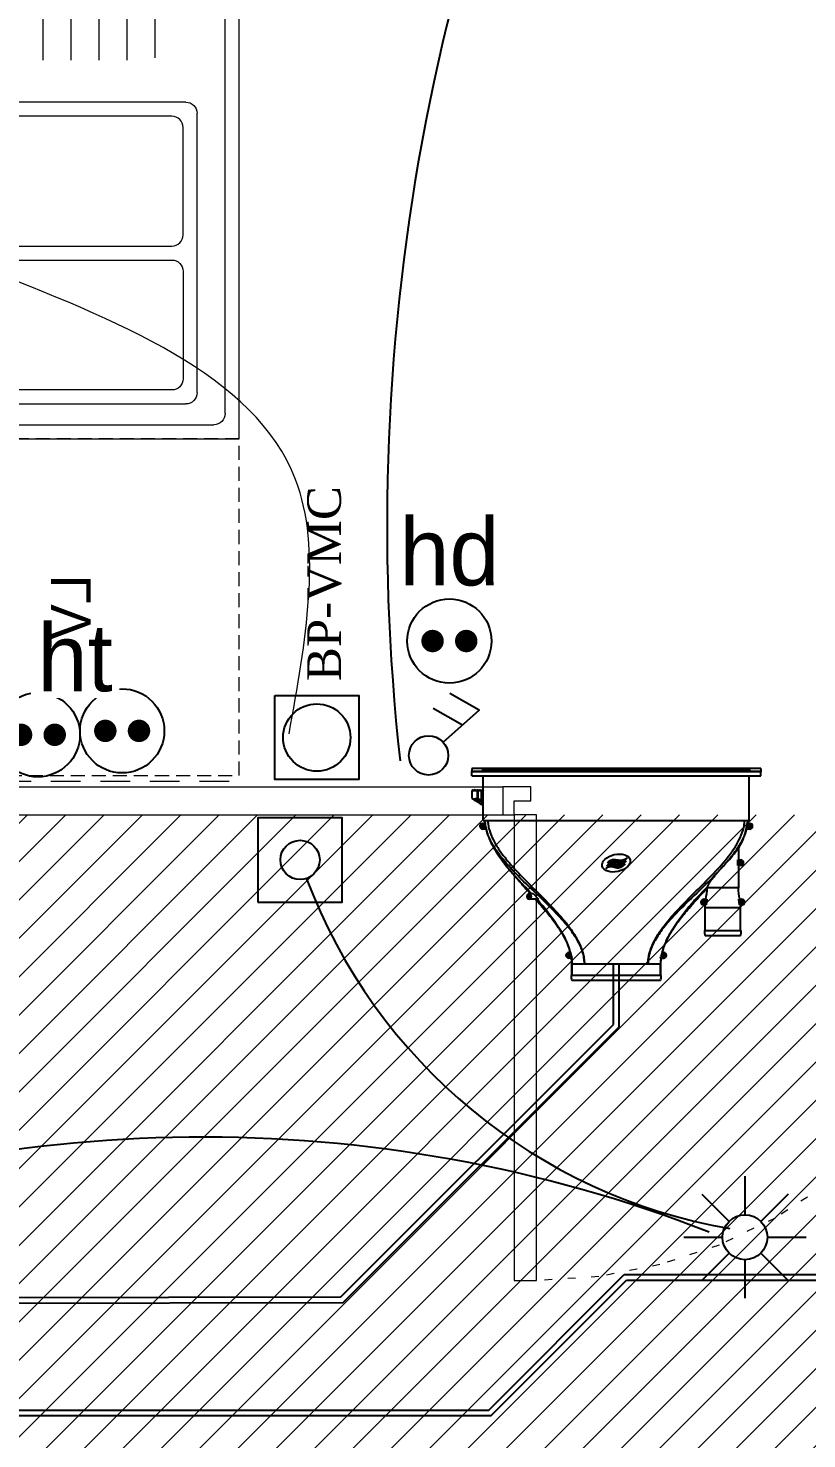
# Model space of a CAD drawing. Header units: centimetres. Extents: x 2666 to 9670, y 1889 to 5633.
# Drawn here: x 6958.9 to 7097.7, y 4312 to 4563.4 of the extents above; entities that cross this region are included whole.
import ezdxf

# ---------------------------------------------------------------- set-up
doc = ezdxf.new("R2010")
doc.units = ezdxf.units.CM
doc.header["$LTSCALE"] = 12.7
for name, pattern in [('Style de ligne -11', [0.694444, 0.41656, -0.277884]), ('Style de ligne -13', [0.295276, 0.19685, -0.098425]), ('Style de ligne -18', [0.328084, 0.109361, -0.218723])]:
    doc.linetypes.add(name, pattern=pattern)
doc.layers.add('B faience', color=7, linetype='Style de ligne -11', lineweight=13, true_color=0x0040ff)
for name, color, linetype, lineweight in [('B Faux plafonds', 7, 'Continuous', 5), ('B Général', 7, 'Continuous', 5), ('prlm-ELEC-CFO', 1, 'Continuous', 25)]:
    doc.layers.add(name, color=color, linetype=linetype, lineweight=lineweight)
doc.layers.add('prlm-CHAUFF', color=4, linetype='Continuous')
doc.layers.add('prlm-VMC', color=93, linetype='Continuous')
doc.styles.add('Eurostile', font='')
doc.styles.add('prlm-elec-cfo', font='comic.ttf', dxfattribs={"height": 12})
doc.styles.add('prlm-vmc', font='pala.ttf', dxfattribs={"height": 14})
doc.styles.get('Eurostile').set_extended_font_data('Eurostile')

# ---------------------------------------------------------------- blocks, each defined once
blk = doc.blocks.new('xi.bp-vmc-cui')
at = {"layer": 'prlm-VMC', "color": 0, "linetype": 'ByBlock', "lineweight": -2, "flags": 128}
blk.add_lwpolyline([(-7.5, 7.5), (7.5, 7.5), (7.5, -7.5), (-7.5, -7.5)], close=True, dxfattribs=at)
at = {"layer": 'prlm-VMC', "color": 0, "linetype": 'ByBlock', "lineweight": -2}
blk.add_circle((0, 0), 6, dxfattribs=at)
blk = doc.blocks.new('xi.SPOT')
at = {"color": 0, "lineweight": 5}
blk.add_wipeout([(-4, 0), (-2.83, -2.83), (0, -4), (2.83, -2.83), (4, 0), (2.83, 2.83), (0, 4), (-2.83, 2.83)], dxfattribs=at).dxf.layer = 'prlm-ELEC-CFO'
at = {"layer": 'prlm-ELEC-CFO', "color": 0, "linetype": 'ByBlock', "lineweight": -2, "flags": 128}
for points in [[(0, 10.88), (0, 4)], [(-7.69, 7.69), (-2.83, 2.83)], [(7.69, 7.69), (2.83, 2.83)], [(-10.88, 0), (-4, 0)], [(4, 0), (10.88, 0)], [(-2.83, -2.83), (-7.69, -7.69)], [(0, -4), (0, -10.88)], [(2.83, -2.83), (7.69, -7.69)]]:
    blk.add_lwpolyline(points, dxfattribs=at)
at = {"layer": 'prlm-ELEC-CFO', "color": 0, "linetype": 'ByBlock', "lineweight": -2}
blk.add_circle((0, 0), 4, dxfattribs=at)
blk = doc.blocks.new('xi.BP')
at = {"layer": 'prlm-ELEC-CFO', "color": 0, "flags": 128}
blk.add_lwpolyline([(-7.5, -7.5), (7.5, -7.5), (7.5, 7.5), (-7.5, 7.5)], close=True, dxfattribs=at)
at = {"layer": 'prlm-ELEC-CFO', "color": 0}
blk.add_circle((0, 0), 3.5, dxfattribs=at)
blk = doc.blocks.new('xi.DA')
at = {"layer": 'prlm-ELEC-CFO', "color": 0}
for points in [[(0.61, -1.67), (7.04, 4.05), (1.81, 7.01)], [(4.05, 1.39), (-1.17, 4.34)]]:
    blk.add_lwpolyline(points, dxfattribs=at)
blk.add_circle((-2, -4), 3.5, dxfattribs=at)
blk = doc.blocks.new('xi.PCHD')
at = {"color": 0, "lineweight": 5}
blk.add_wipeout([(-7.5, -7.5), (7.5, -7.5), (7.5, 7.5), (-7.5, 7.5)], dxfattribs=at).dxf.layer = 'prlm-ELEC-CFO'
at = {"layer": 'prlm-ELEC-CFO', "color": 0, "linetype": 'ByBlock', "lineweight": 5, "const_width": 2}
for points in [[(-4, 0, 1), (-2, 0, 1)], [(2, 0, 1), (4, 0, 1)]]:
    blk.add_lwpolyline(points, format="xyb", close=True, dxfattribs=at)
at = {"layer": 'prlm-ELEC-CFO', "color": 0, "linetype": 'ByBlock', "lineweight": -2}
blk.add_circle((0, 0), 7.5, dxfattribs=at)
blk = doc.blocks.new('xi.PCHT')
at = {"color": 0, "lineweight": 5}
blk.add_wipeout([(-7.5, -7.5), (7.5, -7.5), (7.5, 7.5), (-7.5, 7.5)], dxfattribs=at).dxf.layer = 'prlm-ELEC-CFO'
at = {"layer": 'prlm-ELEC-CFO', "color": 0, "linetype": 'ByBlock', "lineweight": 5, "const_width": 2}
for points in [[(-4, 0, 1), (-2, 0, 1)], [(2, 0, 1), (4, 0, 1)]]:
    blk.add_lwpolyline(points, format="xyb", close=True, dxfattribs=at)
at = {"layer": 'prlm-ELEC-CFO', "color": 0, "linetype": 'ByBlock', "lineweight": -2}
blk.add_circle((0, 0), 7.5, dxfattribs=at)
blk = doc.blocks.new('Evier 120.60 RSH')
at = {"layer": 'B Général', "color": 7, "linetype": 'Continuous', "lineweight": 5}
for p, q in [((-55.5, -2.5), (55.5, -2.5)), ((-57.5, -55.5), (-57.5, -4.5)), ((57.5, -4.5), (57.5, -55.5)), ((2, -7.53), (51.79, -7.53)), ((0, -50.5), (0, -9.53)), ((18.98, -10), (18.98, -10)), ((53.79, -9.53), (53.79, -50.5)), ((-52.12, -15), (-7.88, -15)), ((-52.5, -20), (-7.5, -20)), ((-52.5, -25), (-7.5, -25)), ((-52.5, -30), (-7.5, -30)), ((-52.5, -35), (-7.5, -35)), ((-52.5, -40), (-7.5, -40)), ((-52.12, -45), (-7.88, -45)), ((25.65, -43.33), (25.65, -43.33)), ((9.17, -50), (9.17, -50)), ((51.79, -52.5), (2, -52.5)), ((55.5, -57.5), (-55.5, -57.5))]:
    blk.add_line(p, q, dxfattribs=at)
at = {"layer": 'B Général', "color": 7, "linetype": 'Continuous', "lineweight": 5, "flags": 128}
blk.add_lwpolyline([(-60, 0), (-60, 6), (60, 6), (60, 0)], dxfattribs=at)
blk.add_lwpolyline([(-60, 0), (60, 0), (60, -60), (-60, -60)], close=True, dxfattribs=at)
for points in [[(25.65, -12), (25.65, -48, -0.414212), (23.65, -50), (4.5, -50, -0.198914), (3.09, -49.41, -0.198914), (2.5, -48), (2.5, -12, -0.414214), (4.5, -10)], [(25.65, -12, 0.414212), (23.65, -10), (4.45, -10)], [(28.15, -12), (28.15, -48, 0.414212), (30.15, -50), (49.29, -50, 0.198914), (50.71, -49.41, 0.198914), (51.29, -48), (51.29, -12, 0.414214), (49.29, -10)], [(28.15, -12, -0.414212), (30.15, -10), (49.34, -10)]]:
    blk.add_lwpolyline(points, format="xyb", dxfattribs=at)
at = {"layer": 'B Général', "color": 7, "linetype": 'Continuous', "lineweight": 5}
for centre, start, end in [((-55.5, -4.5), 90, 180), ((55.5, -4.5), 0, 90), ((2, -9.53), 90, 180), ((51.79, -9.53), 0, 90), ((2, -50.5), 180, 270), ((51.79, -50.5), 270, 0), ((-55.5, -55.5), 180, 270), ((55.5, -55.5), 270, 0)]:
    blk.add_arc(centre, 2, start, end, dxfattribs=at)
for centre in [(18.15, -17), (35.65, -17)]:
    blk.add_ellipse(centre, major_axis=(3.54, 0), ratio=1, dxfattribs=at)
blk = doc.blocks.new('Lave Vaisselle')
at = {"layer": 'B Général', "color": 7, "linetype": 'Style de ligne -13', "lineweight": 5, "flags": 128}
blk.add_lwpolyline([(-30, 30), (-30, 36), (30, 36), (30, 30)], dxfattribs=at)
blk.add_lwpolyline([(-30, 30), (30, 30), (30, -30), (-30, -30)], close=True, dxfattribs=at)
at = {"layer": 'B Général', "color": 7, "insert": (0, 0), "char_height": 7.059, "attachment_point": 5, "line_spacing_factor": 0.894142, "style": 'Eurostile'}
blk.add_mtext('LV', dxfattribs=at)

msp = doc.modelspace()

# ---------------------------------------------------------------- linework, layer by layer
at = {"layer": 'B Général', "color": 7, "linetype": 'Continuous', "lineweight": 13}
for p, q in [((6933.03, 4428.22), (7043.53, 4428.22)), ((6933.03, 4423.22), (7043.53, 4423.22))]:
    msp.add_line(p, q, dxfattribs=at)
at = {"layer": 'B Général', "color": 7, "linetype": 'Continuous', "lineweight": 5}
for p, q in [((6933.03, 4428.22), (7043.53, 4428.22)), ((7043.53, 4428.22), (7043.53, 4423.22)), ((7048.53, 4428.22), (7043.53, 4428.22)), ((7043.53, 4428.22), (7043.53, 4423.22)), ((7048.53, 4425.72), (7048.53, 4428.22)), ((7045.53, 4423.22), (7045.53, 4425.72)), ((7045.53, 4425.72), (7048.53, 4425.72)), ((6933.03, 4423.22), (7043.53, 4423.22)), ((7043.53, 4423.22), (7045.53, 4423.22))]:
    msp.add_line(p, q, dxfattribs=at)
at = {"layer": 'B Général'}
for p, q in [((7045.53, 4423.22), (7045.53, 4340.22)), ((7049.53, 4423.22), (7045.53, 4423.22)), ((7049.53, 4340.22), (7049.53, 4423.22)), ((7045.53, 4340.22), (7049.53, 4340.22))]:
    msp.add_line(p, q, dxfattribs=at)
at = {"layer": 'B Général', "linetype": 'Style de ligne -18', "lineweight": 5}
for p, q in [((7071.53, 4343.05), (7060.63, 4340.93)), ((7060.63, 4340.93), (7049.53, 4340.22))]:
    msp.add_line(p, q, dxfattribs=at)
at = {"layer": 'prlm-CHAUFF', "ltscale": 50}
for p, q in [((7037.98, 4431.47), (7037.98, 4430.98)), ((7089.48, 4431.47), (7037.98, 4431.47)), ((7037.98, 4430.98), (7089.48, 4430.98)), ((7037.98, 4430.9), (7037.98, 4430.98)), ((7037.98, 4430.17), (7037.98, 4430.9)), ((7089.48, 4430.9), (7037.98, 4430.9)), ((7037.98, 4430.17), (7089.48, 4430.17)), ((7087.48, 4431.47), (7039.98, 4431.47)), ((7039.98, 4431.46), (7039.98, 4431.47)), ((7039.98, 4431.47), (7040, 4431.46)), ((7039.98, 4431.46), (7087.48, 4431.46)), ((7087.48, 4431.45), (7039.98, 4431.45)), ((7039.98, 4431.43), (7039.98, 4431.45)), ((7039.98, 4431.45), (7040.04, 4431.43)), ((7039.98, 4431.43), (7087.48, 4431.43)), ((7087.48, 4431.41), (7039.98, 4431.41)), ((7039.98, 4431.37), (7039.98, 4431.41)), ((7039.98, 4431.41), (7040.09, 4431.37)), ((7039.98, 4431.37), (7087.48, 4431.37)), ((7087.48, 4431.33), (7039.98, 4431.33)), ((7039.98, 4431.28), (7039.98, 4431.33)), ((7039.98, 4431.33), (7040.13, 4431.28)), ((7039.98, 4431.28), (7087.48, 4431.28)), ((7087.48, 4431.23), (7039.98, 4431.23)), ((7039.98, 4431.17), (7039.98, 4431.23)), ((7039.98, 4431.23), (7040.18, 4431.17)), ((7039.98, 4431.17), (7087.48, 4431.17)), ((7040.03, 4422.17), (7040.03, 4430.17)), ((7087.28, 4431.17), (7087.48, 4431.23)), ((7087.32, 4431.28), (7087.48, 4431.33)), ((7087.37, 4431.37), (7087.48, 4431.41)), ((7087.41, 4431.43), (7087.48, 4431.45)), ((7087.43, 4422.17), (7087.43, 4430.17)), ((7087.45, 4431.46), (7087.48, 4431.47)), ((7087.48, 4431.47), (7087.48, 4431.46)), ((7087.48, 4431.45), (7087.48, 4431.43)), ((7087.48, 4431.41), (7087.48, 4431.37)), ((7087.48, 4431.33), (7087.48, 4431.28)), ((7087.48, 4431.23), (7087.48, 4431.17)), ((7089.48, 4431.47), (7089.48, 4430.98)), ((7089.48, 4430.98), (7089.48, 4430.9)), ((7089.48, 4430.17), (7089.48, 4430.9)), ((7038.02, 4427.52), (7038.06, 4427.57)), ((7039.01, 4427.52), (7038.02, 4427.52)), ((7038.02, 4427.52), (7038.02, 4426.16)), ((7038.06, 4427.57), (7038.06, 4427.57)), ((7038.06, 4427.57), (7039.09, 4427.57)), ((7038.17, 4427.66), (7038.08, 4427.57)), ((7038.22, 4427.66), (7038.13, 4427.57)), ((7038.2, 4427.64), (7038.17, 4427.66)), ((7038.28, 4427.66), (7038.19, 4427.57)), ((7038.25, 4427.63), (7038.22, 4427.66)), ((7038.37, 4427.66), (7038.28, 4427.57)), ((7038.32, 4427.62), (7038.28, 4427.66)), ((7038.42, 4427.61), (7038.37, 4427.66)), ((7038.47, 4427.66), (7038.38, 4427.57)), ((7038.44, 4427.66), (7038.4, 4427.63)), ((7038.46, 4427.64), (7038.44, 4427.66)), ((7038.54, 4427.6), (7038.47, 4427.66)), ((7038.6, 4427.66), (7038.51, 4427.57)), ((7038.67, 4427.59), (7038.6, 4427.66)), ((7038.68, 4427.66), (7038.64, 4427.62)), ((7038.74, 4427.66), (7038.65, 4427.57)), ((7038.71, 4427.63), (7038.68, 4427.66)), ((7038.83, 4427.58), (7038.74, 4427.66)), ((7038.91, 4427.66), (7038.82, 4427.57)), ((7039, 4427.57), (7038.91, 4427.66)), ((7038.96, 4427.66), (7038.93, 4427.64)), ((7039.03, 4427.59), (7038.96, 4427.66)), ((7039.1, 4427.66), (7039.01, 4427.57)), ((7039.01, 4427.52), (7039.09, 4427.57)), ((7039.01, 4426.16), (7039.01, 4427.52)), ((7039.09, 4427.57), (7039.66, 4427.57)), ((7039.09, 4427.57), (7039.09, 4427.57)), ((7039.09, 4427.57), (7039.09, 4426.13)), ((7039.19, 4427.57), (7039.1, 4427.66)), ((7039.24, 4427.66), (7039.17, 4427.59)), ((7039.3, 4427.6), (7039.24, 4427.66)), ((7039.36, 4427.66), (7039.27, 4427.57)), ((7039.45, 4427.57), (7039.36, 4427.66)), ((7039.49, 4427.66), (7039.43, 4427.6)), ((7039.55, 4427.61), (7039.49, 4427.66)), ((7039.6, 4427.66), (7039.51, 4427.57)), ((7039.69, 4427.57), (7039.6, 4427.66)), ((7040.03, 4427.57), (7039.66, 4427.57)), ((7039.66, 4427.57), (7039.66, 4425.76)), ((7039.84, 4427.66), (7039.75, 4427.57)), ((7039.93, 4427.57), (7039.84, 4427.66)), ((7040.03, 4427.61), (7039.99, 4427.57)), ((7038.67, 4425.71), (7038.33, 4425.93)), ((7038.45, 4425.92), (7038.71, 4425.75)), ((7038.67, 4425.71), (7038.71, 4425.75)), ((7038.69, 4425.7), (7038.67, 4425.71)), ((7038.69, 4425.7), (7038.72, 4425.74)), ((7039.29, 4425.34), (7038.69, 4425.7)), ((7038.71, 4425.75), (7038.71, 4425.92)), ((7038.71, 4425.75), (7038.72, 4425.74)), ((7038.72, 4425.92), (7038.72, 4425.74)), ((7038.72, 4425.74), (7039.32, 4425.38)), ((7039.09, 4426.13), (7039.01, 4426.16)), ((7039.09, 4426.13), (7039.66, 4425.76)), ((7039.19, 4425.93), (7039.53, 4425.71)), ((7039.32, 4425.38), (7039.29, 4425.34)), ((7039.32, 4425.38), (7039.32, 4425.85)), ((7039.37, 4425.81), (7039.37, 4425.32)), ((7039.37, 4425.32), (7039.4, 4425.28)), ((7039.37, 4425.32), (7039.37, 4425.32)), ((7039.53, 4425.71), (7039.54, 4425.7)), ((7039.54, 4425.7), (7040.03, 4425.36)), ((7039.66, 4425.76), (7040.03, 4425.51)), ((7039.93, 4421.67), (7040.37, 4421.67)), ((7040.03, 4422.17), (7087.43, 4422.17)), ((7040.36, 4421.76), (7040.37, 4421.67)), ((7087.09, 4421.76), (7087.08, 4421.67)), ((7087.08, 4421.67), (7087.53, 4421.67)), ((7039.77, 4421.12), (7039.77, 4421.22)), ((7039.77, 4421.22), (7039.88, 4421.22)), ((7039.88, 4421.12), (7039.77, 4421.12)), ((7039.88, 4421.33), (7039.98, 4421.33)), ((7039.88, 4421.22), (7039.88, 4421.33)), ((7039.88, 4421.02), (7039.88, 4421.12)), ((7039.98, 4421.02), (7039.88, 4421.02)), ((7040.54, 4420.67), (7039.93, 4420.67)), ((7039.98, 4421.33), (7039.98, 4421.22)), ((7039.98, 4421.22), (7040.08, 4421.22)), ((7039.98, 4421.12), (7039.98, 4421.02)), ((7040.08, 4421.12), (7039.98, 4421.12)), ((7040.08, 4421.22), (7040.08, 4421.12)), ((7087.53, 4420.67), (7086.91, 4420.67)), ((7087.37, 4421.12), (7087.37, 4421.22)), ((7087.37, 4421.22), (7087.48, 4421.22)), ((7087.48, 4421.12), (7087.37, 4421.12)), ((7087.48, 4421.33), (7087.58, 4421.33)), ((7087.48, 4421.22), (7087.48, 4421.33)), ((7087.48, 4421.02), (7087.48, 4421.12)), ((7087.58, 4421.02), (7087.48, 4421.02)), ((7087.58, 4421.33), (7087.58, 4421.22)), ((7087.58, 4421.22), (7087.68, 4421.22)), ((7087.58, 4421.12), (7087.58, 4421.02)), ((7087.68, 4421.12), (7087.58, 4421.12)), ((7087.68, 4421.22), (7087.68, 4421.12)), ((7085.53, 4417.29), (7085.53, 4415.17)), ((7085.53, 4417.29), (7085.53, 4415.17)), ((7085.38, 4414.17), (7085.38, 4415.17)), ((7085.38, 4415.17), (7085.93, 4415.17)), ((7085.93, 4414.17), (7085.38, 4414.17)), ((7085.53, 4414.17), (7085.53, 4410.17)), ((7085.53, 4414.17), (7085.53, 4410.17)), ((7085.77, 4414.62), (7085.77, 4414.72)), ((7085.77, 4414.72), (7085.88, 4414.72)), ((7085.88, 4414.62), (7085.77, 4414.62)), ((7085.88, 4414.83), (7085.98, 4414.83)), ((7085.88, 4414.72), (7085.88, 4414.83)), ((7085.88, 4414.52), (7085.88, 4414.62)), ((7085.98, 4414.52), (7085.88, 4414.52)), ((7085.98, 4414.83), (7085.98, 4414.72)), ((7085.98, 4414.72), (7086.08, 4414.72)), ((7085.98, 4414.62), (7085.98, 4414.52)), ((7086.08, 4414.62), (7085.98, 4414.62)), ((7086.08, 4414.72), (7086.08, 4414.62)), ((7048.29, 4409.17), (7048.9, 4409.17)), ((7048.9, 4409.17), (7049.9, 4408.17)), ((7079.93, 4410.33), (7077.86, 4408.17)), ((7077.86, 4408.17), (7079.93, 4410.33)), ((7079.93, 4410.33), (7079.93, 4410.17)), ((7079.93, 4410.33), (7079.93, 4410.17)), ((7085.53, 4410.17), (7079.93, 4410.17)), ((7048.13, 4408.62), (7048.13, 4408.72)), ((7048.13, 4408.72), (7048.24, 4408.72)), ((7048.24, 4408.62), (7048.13, 4408.62)), ((7048.24, 4408.83), (7048.34, 4408.83)), ((7048.24, 4408.72), (7048.24, 4408.83)), ((7048.24, 4408.52), (7048.24, 4408.62)), ((7048.34, 4408.52), (7048.24, 4408.52)), ((7049.9, 4408.17), (7048.29, 4408.17)), ((7048.34, 4408.83), (7048.34, 4408.72)), ((7048.34, 4408.72), (7048.44, 4408.72)), ((7048.34, 4408.62), (7048.34, 4408.52)), ((7048.44, 4408.62), (7048.34, 4408.62)), ((7048.44, 4408.72), (7048.44, 4408.62)), ((7079.17, 4407.62), (7079.17, 4407.72)), ((7079.17, 4407.72), (7079.28, 4407.72)), ((7079.28, 4407.62), (7079.17, 4407.62)), ((7079.28, 4407.83), (7079.38, 4407.83)), ((7079.28, 4407.72), (7079.28, 4407.83)), ((7079.28, 4407.52), (7079.28, 4407.62)), ((7079.38, 4407.52), (7079.28, 4407.52)), ((7079.33, 4408.17), (7079.88, 4408.17)), ((7079.76, 4407.17), (7079.33, 4407.17)), ((7079.38, 4407.83), (7079.38, 4407.72)), ((7079.38, 4407.72), (7079.48, 4407.72)), ((7079.38, 4407.62), (7079.38, 4407.52)), ((7079.48, 4407.62), (7079.38, 4407.62)), ((7079.48, 4407.72), (7079.48, 4407.62)), ((7079.58, 4406.67), (7085.88, 4406.67)), ((7079.58, 4402.57), (7079.58, 4406.67)), ((7079.58, 4402.57), (7079.58, 4406.67)), ((7079.88, 4408.12), (7079.76, 4407.17)), ((7079.88, 4408.17), (7079.88, 4408.12)), ((7085.58, 4408.12), (7085.58, 4408.17)), ((7085.58, 4408.17), (7086.13, 4408.17)), ((7085.69, 4407.17), (7085.58, 4408.12)), ((7086.13, 4407.17), (7085.69, 4407.17)), ((7085.88, 4402.57), (7085.88, 4406.67)), ((7085.88, 4402.57), (7085.88, 4406.67)), ((7085.97, 4407.62), (7085.97, 4407.72)), ((7085.97, 4407.72), (7086.08, 4407.72)), ((7086.08, 4407.62), (7085.97, 4407.62)), ((7086.08, 4407.83), (7086.18, 4407.83)), ((7086.08, 4407.72), (7086.08, 4407.83)), ((7086.08, 4407.52), (7086.08, 4407.62)), ((7086.18, 4407.52), (7086.08, 4407.52)), ((7086.18, 4407.83), (7086.18, 4407.72)), ((7086.18, 4407.72), (7086.28, 4407.72)), ((7086.28, 4407.62), (7086.18, 4407.62)), ((7086.18, 4407.62), (7086.18, 4407.52)), ((7086.28, 4407.72), (7086.28, 4407.62)), ((7054.32, 4401.69), (7054.35, 4401.69)), ((7073.13, 4401.69), (7073.13, 4401.69)), ((7079.48, 4402.57), (7085.98, 4402.57)), ((7085.88, 4401.67), (7079.58, 4401.67)), ((7054.61, 4401.15), (7054.64, 4401.15)), ((7055.11, 4398.22), (7055.22, 4398.22)), ((7055.11, 4398.12), (7055.11, 4398.22)), ((7055.22, 4398.12), (7055.11, 4398.12)), ((7055.22, 4398.33), (7055.32, 4398.33)), ((7055.22, 4398.22), (7055.22, 4398.33)), ((7055.22, 4398.02), (7055.22, 4398.12)), ((7055.32, 4398.02), (7055.22, 4398.02)), ((7055.27, 4398.67), (7055.57, 4398.67)), ((7055.82, 4397.67), (7055.27, 4397.67)), ((7055.32, 4398.33), (7055.32, 4398.22)), ((7055.32, 4398.22), (7055.43, 4398.22)), ((7055.43, 4398.12), (7055.32, 4398.12)), ((7055.32, 4398.12), (7055.32, 4398.02)), ((7055.43, 4398.22), (7055.43, 4398.12)), ((7055.57, 4398.67), (7055.77, 4397.99)), ((7055.77, 4397.99), (7055.82, 4397.67)), ((7055.83, 4396.67), (7058.06, 4396.67)), ((7055.83, 4394.57), (7055.83, 4396.67)), ((7055.83, 4396.67), (7055.83, 4394.57)), ((7058.06, 4396.67), (7069.4, 4396.67)), ((7063.23, 4385.86), (7063.23, 4396.67)), ((7064.23, 4385.44), (7064.23, 4396.67)), ((7069.4, 4396.67), (7071.63, 4396.67)), ((7071.63, 4397.67), (7071.68, 4397.99)), ((7071.63, 4397.67), (7072.19, 4397.67)), ((7071.63, 4394.57), (7071.63, 4396.67)), ((7071.63, 4396.67), (7071.63, 4394.57)), ((7071.89, 4398.67), (7071.68, 4397.99)), ((7072.19, 4398.67), (7071.89, 4398.67)), ((7072.03, 4398.22), (7072.14, 4398.22)), ((7072.03, 4398.12), (7072.03, 4398.22)), ((7072.14, 4398.12), (7072.03, 4398.12)), ((7072.14, 4398.33), (7072.24, 4398.33)), ((7072.14, 4398.22), (7072.14, 4398.33)), ((7072.14, 4398.02), (7072.14, 4398.12)), ((7072.24, 4398.02), (7072.14, 4398.02)), ((7072.24, 4398.33), (7072.24, 4398.22)), ((7072.24, 4398.22), (7072.34, 4398.22)), ((7072.34, 4398.12), (7072.24, 4398.12)), ((7072.24, 4398.12), (7072.24, 4398.02)), ((7072.34, 4398.22), (7072.34, 4398.12)), ((7071.73, 4394.57), (7055.73, 4394.57)), ((7071.63, 4393.67), (7055.83, 4393.67)), ((7014.66, 4337.29), (7063.23, 4385.86)), ((7015.08, 4336.29), (7064.23, 4385.44)), ((7041.02, 4317.14), (7065.15, 4341.28)), ((7065.15, 4341.28), (7106.46, 4341.28)), ((7041.44, 4316.14), (7065.57, 4340.28)), ((7065.57, 4340.28), (7106.46, 4340.28)), ((6309.76, 4336.24), (7014.66, 4337.29)), ((6309.76, 4335.24), (7015.08, 4336.29)), ((6309.77, 4317.14), (7041.02, 4317.14)), ((6309.77, 4316.14), (7041.44, 4316.14))]:
    msp.add_line(p, q, dxfattribs=at)
for centre, radius in [((7039.93, 4421.17), 0.3), ((7039.93, 4421.17), 0.25), ((7087.53, 4421.17), 0.3), ((7087.53, 4421.17), 0.25), ((7085.93, 4414.67), 0.3), ((7085.93, 4414.67), 0.25), ((7048.29, 4408.67), 0.3), ((7048.29, 4408.67), 0.25), ((7079.33, 4407.67), 0.3), ((7079.33, 4407.67), 0.25), ((7086.13, 4407.67), 0.3), ((7086.13, 4407.67), 0.25), ((7055.27, 4398.17), 0.3), ((7055.27, 4398.17), 0.25), ((7072.19, 4398.17), 0.3), ((7072.19, 4398.17), 0.25)]:
    msp.add_circle(centre, radius, dxfattribs=at)
for centre, radius, start, end in [((7045.44, 4436.21), 12.5, 233.7494, 235.0637), ((7037.84, 4425.25), 0.836, 54.1326, 59.2425), ((7038.97, 4424.72), 0.703, 53.033, 62.9325), ((7039, 4425.06), 0.448, 34.6713, 45.4982), ((7045.44, 4436.21), 12.5, 241.3177, 241.5903), ((7046.09, 4437.4), 13.85, 241.9182, 244.0515), ((7045.96, 4437.05), 13.43, 242.115, 243.7632), ((7039.93, 4421.17), 0.5, 90, 270), ((7087.53, 4421.17), 0.5, 270, 90), ((7075.14, 4423.53), 12.12, 343.7263, 346.3852), ((7066.21, 4430.95), 23.65, 316.4099, 324.7501), ((7108.47, 4390.12), 35.1, 135.7111, 139.5265), ((7085.93, 4414.67), 0.5, 270, 90), ((7048.29, 4408.67), 0.5, 90, 270), ((7041.22, 4400.07), 11.66, 39.5755, 44.0299), ((7040.96, 4399.85), 11.99, 39.6381, 43.9674), ((7020.59, 4382.11), 39, 32.5506, 40.6113), ((7020.59, 4382.11), 39, 30.1399, 40.6113), ((7106.86, 4382.11), 39, 139.3887, 149.86), ((7106.86, 4382.11), 39, 139.3887, 149.8601), ((7086.24, 4400.07), 11.66, 135.9701, 140.4245), ((7086.49, 4399.85), 11.99, 136.0326, 140.3619), ((7079.33, 4407.67), 0.5, 90, 270), ((7086.13, 4407.67), 0.5, 270, 90), ((7042.62, 4395.19), 13.43, 12.9954, 36.0824), ((7036.81, 4392), 20.01, 27.2018, 28.9518), ((7090.65, 4392), 20.01, 151.0483, 152.7983), ((7090.65, 4392), 20.01, 151.0482, 152.7982), ((7081.46, 4402.34), 2, 173.2559, 199.4245), ((7081.46, 4402.34), 2, 173.2559, 199.4245), ((7083.99, 4402.34), 2, 340.5755, 6.7441), ((7083.99, 4402.34), 2, 340.5755, 6.7441), ((7044.57, 4395.85), 11.35, 14.4106, 27.8626), ((7083.24, 4395.7), 11.74, 152.3321, 165.441), ((7082.88, 4395.85), 11.35, 152.1374, 165.6929), ((7055.27, 4398.17), 0.5, 90, 270), ((7048.06, 4396.66), 7.77, 0.0577, 7.4544), ((7048, 4396.66), 7.82, 0.0736, 7.4237), ((7048.62, 4396.68), 7.25, 359.9215, 7.8382), ((7079.4, 4396.66), 7.77, 172.5456, 179.9423), ((7079.45, 4396.66), 7.82, 172.5763, 179.9264), ((7078.8, 4396.69), 7.17, 173.9053, 180.1157), ((7078.8, 4396.69), 7.17, 172.0923, 173.5448), ((7072.19, 4398.17), 0.5, 270, 90), ((7057.71, 4394.34), 2, 173.2559, 199.4245), ((7057.71, 4394.34), 2, 173.2559, 199.4245), ((7069.74, 4394.34), 2, 340.5755, 6.7441), ((7069.74, 4394.34), 2, 340.5755, 6.7441)]:
    msp.add_arc(centre, radius, start, end, dxfattribs=at)
msp.add_ellipse((7063.73, 4414.62), major_axis=(-2.49, -0.57), ratio=0.600775, dxfattribs=at)
for points, knots in [([(7038.02, 4426.16), (7038.04, 4426.13), (7038.08, 4426.11), (7038.18, 4426.08), (7038.25, 4426.07), (7038.37, 4426.07), (7038.42, 4426.07), (7038.52, 4426.08), (7038.57, 4426.09), (7038.74, 4426.11), (7038.87, 4426.13), (7039.01, 4426.16)], [0, 0, 0, 0, 0.25, 0.25, 0.5, 0.5, 0.625, 0.625, 0.75, 0.75, 1, 1, 1, 1]), ([(7038.28, 4425.96), (7038.28, 4425.96), (7038.29, 4425.96), (7038.3, 4425.95), (7038.31, 4425.94), (7038.33, 4425.94), (7038.34, 4425.93), (7038.35, 4425.93), (7038.37, 4425.93), (7038.39, 4425.92), (7038.4, 4425.92), (7038.42, 4425.92), (7038.44, 4425.91), (7038.46, 4425.91), (7038.48, 4425.91), (7038.5, 4425.91), (7038.53, 4425.91), (7038.56, 4425.91), (7038.6, 4425.91), (7038.65, 4425.91), (7038.7, 4425.92), (7038.75, 4425.92), (7038.81, 4425.93), (7038.87, 4425.94), (7038.94, 4425.95), (7039.01, 4425.96), (7039.05, 4425.97), (7039.08, 4425.97)], [0.0304712, 0.0304712, 0.0304712, 0.0304712, 0.0599457, 0.0897682, 0.1195016, 0.1491541, 0.1787343, 0.2082505, 0.2377114, 0.2671256, 0.2965018, 0.3258487, 0.355175, 0.3844897, 0.4138015, 0.4431194, 0.4724522, 0.5018089, 0.5568669, 0.611863, 0.6668562, 0.7219052, 0.7770682, 0.8324028, 0.8879658, 0.9438132, 1, 1, 1, 1]), ([(7039.08, 4425.97), (7039.08, 4425.97), (7039.08, 4425.97), (7039.09, 4425.97), (7039.09, 4425.97), (7039.1, 4425.97), (7039.11, 4425.97), (7039.11, 4425.97), (7039.12, 4425.96), (7039.13, 4425.96), (7039.15, 4425.95), (7039.17, 4425.94), (7039.18, 4425.93), (7039.19, 4425.93)], [0, 0, 0, 0, 0.061789, 0.122374, 0.182441, 0.242697, 0.303842, 0.366548, 0.43144, 0.49908, 0.668346, 0.832646, 1, 1, 1, 1]), ([(7039.37, 4425.32), (7039.38, 4425.31), (7039.38, 4425.31), (7039.39, 4425.3), (7039.4, 4425.3), (7039.41, 4425.29), (7039.42, 4425.28), (7039.43, 4425.28), (7039.44, 4425.27), (7039.45, 4425.27), (7039.46, 4425.26), (7039.48, 4425.26), (7039.49, 4425.26), (7039.51, 4425.26), (7039.53, 4425.25), (7039.54, 4425.25), (7039.56, 4425.25), (7039.58, 4425.25), (7039.61, 4425.25), (7039.64, 4425.25), (7039.68, 4425.25), (7039.73, 4425.26), (7039.77, 4425.26), (7039.83, 4425.27), (7039.88, 4425.28), (7039.94, 4425.29), (7039.99, 4425.3), (7040.02, 4425.31), (7040.02, 4425.31)], [0, 0, 0, 0, 0.0300773, 0.0600539, 0.0899314, 0.1197114, 0.1493956, 0.1789856, 0.2084831, 0.2378898, 0.2672073, 0.2964374, 0.3255817, 0.3546421, 0.3836203, 0.4125181, 0.4413372, 0.4700795, 0.4987468, 0.5532579, 0.6080368, 0.6630958, 0.7184471, 0.7741027, 0.8300742, 0.8863734, 0.9430116, 0.9677174, 0.9677174, 0.9677174, 0.9677174]), ([(7040.02, 4425.27), (7040.02, 4425.26), (7040.01, 4425.26), (7039.98, 4425.26), (7039.95, 4425.25), (7039.92, 4425.24), (7039.89, 4425.24), (7039.86, 4425.23), (7039.84, 4425.23), (7039.81, 4425.23), (7039.78, 4425.22), (7039.76, 4425.22), (7039.73, 4425.22), (7039.71, 4425.21), (7039.69, 4425.21), (7039.66, 4425.21), (7039.64, 4425.21), (7039.62, 4425.21), (7039.58, 4425.21), (7039.55, 4425.21), (7039.52, 4425.22), (7039.49, 4425.22), (7039.47, 4425.23), (7039.44, 4425.24), (7039.43, 4425.25), (7039.41, 4425.26), (7039.4, 4425.27), (7039.4, 4425.28)], [0.053874, 0.053874, 0.053874, 0.053874, 0.0607104, 0.0907643, 0.1206402, 0.1503557, 0.1799287, 0.2093776, 0.238721, 0.2679778, 0.2971672, 0.3263086, 0.3554219, 0.3845269, 0.4136437, 0.4427926, 0.4719939, 0.5012681, 0.5562327, 0.6110034, 0.6657154, 0.7205017, 0.7754929, 0.8308166, 0.8865967, 0.9429527, 1, 1, 1, 1]), ([(7039.49, 4425.22), (7039.49, 4425.21), (7039.5, 4425.21), (7039.51, 4425.21), (7039.52, 4425.2), (7039.54, 4425.2), (7039.55, 4425.19), (7039.57, 4425.19), (7039.58, 4425.19), (7039.6, 4425.19), (7039.61, 4425.18), (7039.63, 4425.18), (7039.65, 4425.18), (7039.68, 4425.18), (7039.71, 4425.18), (7039.75, 4425.19), (7039.79, 4425.19), (7039.84, 4425.2), (7039.89, 4425.2), (7039.94, 4425.21), (7039.99, 4425.22), (7040.02, 4425.23), (7040.02, 4425.23)], [0.1059402, 0.1059402, 0.1059402, 0.1059402, 0.1359504, 0.1694868, 0.202886, 0.2361704, 0.2693627, 0.3024859, 0.3355633, 0.3686184, 0.401675, 0.434757, 0.4678887, 0.5010941, 0.5629781, 0.6246926, 0.6863942, 0.7482374, 0.8103737, 0.8729511, 0.9361135, 0.9654522, 0.9654522, 0.9654522, 0.9654522]), ([(7058.06, 4396.67), (7058.05, 4396.84), (7058.05, 4397.02), (7058.02, 4397.36), (7058, 4397.53), (7057.92, 4398.04), (7057.84, 4398.37), (7057.65, 4399.03), (7057.53, 4399.35), (7057.26, 4399.98), (7057.11, 4400.29), (7056.63, 4401.19), (7056.27, 4401.75), (7055.49, 4402.83), (7055.08, 4403.35), (7053.8, 4404.87), (7052.88, 4405.83), (7051, 4407.72), (7050.04, 4408.64), (7048.12, 4410.48), (7047.16, 4411.4), (7045.29, 4413.3), (7044.39, 4414.27), (7043.14, 4415.82), (7042.74, 4416.34), (7042.18, 4417.17), (7042, 4417.45), (7041.65, 4418.03), (7041.49, 4418.32), (7041.04, 4419.22), (7040.79, 4419.84), (7040.52, 4420.8), (7040.45, 4421.12), (7040.37, 4421.69), (7040.34, 4421.93), (7040.33, 4422.17)], [0, 0, 0, 0, 0.015625, 0.015625, 0.03125, 0.03125, 0.0625, 0.0625, 0.09375, 0.09375, 0.125, 0.125, 0.1875, 0.1875, 0.25, 0.25, 0.375, 0.375, 0.5, 0.5, 0.625, 0.625, 0.75, 0.75, 0.8125, 0.8125, 0.84375, 0.84375, 0.875, 0.875, 0.9375, 0.9375, 0.96875, 0.96875, 0.9908046, 0.9908046, 0.9908046, 0.9908046]), ([(7040.83, 4422.17), (7040.85, 4421.93), (7040.87, 4421.7), (7040.95, 4421.14), (7041.03, 4420.82), (7041.3, 4419.87), (7041.56, 4419.26), (7042.01, 4418.37), (7042.17, 4418.08), (7042.52, 4417.51), (7042.7, 4417.23), (7043.25, 4416.42), (7043.65, 4415.9), (7044.89, 4414.37), (7045.78, 4413.4), (7047.61, 4411.5), (7048.54, 4410.57), (7050.41, 4408.71), (7051.34, 4407.78), (7053.16, 4405.87), (7054.04, 4404.9), (7055.26, 4403.36), (7055.65, 4402.83), (7056.38, 4401.74), (7056.73, 4401.17), (7057.18, 4400.27), (7057.32, 4399.96), (7057.57, 4399.33), (7057.68, 4399.01), (7057.86, 4398.35), (7057.93, 4398.02), (7058.01, 4397.52), (7058.02, 4397.35), (7058.05, 4397.01), (7058.05, 4396.84), (7058.06, 4396.67)], [0.0092808, 0.0092808, 0.0092808, 0.0092808, 0.03125, 0.03125, 0.0625, 0.0625, 0.125, 0.125, 0.15625, 0.15625, 0.1875, 0.1875, 0.25, 0.25, 0.375, 0.375, 0.5, 0.5, 0.625, 0.625, 0.75, 0.75, 0.8125, 0.8125, 0.875, 0.875, 0.90625, 0.90625, 0.9375, 0.9375, 0.96875, 0.96875, 0.984375, 0.984375, 1, 1, 1, 1]), ([(7069.4, 4396.67), (7069.4, 4396.84), (7069.4, 4397.01), (7069.43, 4397.35), (7069.45, 4397.52), (7069.52, 4398.02), (7069.59, 4398.36), (7069.78, 4399.01), (7069.89, 4399.33), (7070.14, 4399.96), (7070.28, 4400.27), (7070.73, 4401.17), (7071.07, 4401.74), (7071.8, 4402.83), (7072.2, 4403.36), (7073.42, 4404.9), (7074.3, 4405.88), (7076.11, 4407.78), (7077.04, 4408.71), (7078.91, 4410.57), (7079.85, 4411.5), (7081.68, 4413.4), (7082.57, 4414.37), (7083.8, 4415.9), (7084.2, 4416.42), (7084.76, 4417.24), (7084.94, 4417.51), (7085.28, 4418.08), (7085.44, 4418.37), (7085.9, 4419.26), (7086.15, 4419.87), (7086.43, 4420.82), (7086.5, 4421.14), (7086.58, 4421.7), (7086.61, 4421.93), (7086.62, 4422.17)], [0, 0, 0, 0, 0.015625, 0.015625, 0.03125, 0.03125, 0.0625, 0.0625, 0.09375, 0.09375, 0.125, 0.125, 0.1875, 0.1875, 0.25, 0.25, 0.375, 0.375, 0.5, 0.5, 0.625, 0.625, 0.75, 0.75, 0.8125, 0.8125, 0.84375, 0.84375, 0.875, 0.875, 0.9375, 0.9375, 0.96875, 0.96875, 0.9907189, 0.9907189, 0.9907189, 0.9907189]), ([(7087.12, 4422.17), (7087.11, 4421.89), (7087.08, 4421.62), (7086.98, 4420.98), (7086.89, 4420.62), (7086.57, 4419.56), (7086.27, 4418.89), (7085.55, 4417.57), (7085.15, 4416.96), (7084.28, 4415.77), (7083.82, 4415.19), (7083.34, 4414.64)], [0.0331631, 0.0331631, 0.0331631, 0.0331631, 0.125, 0.125, 0.25, 0.25, 0.5, 0.5, 0.75, 0.75, 1, 1, 1, 1]), ([(7040.54, 4420.67), (7040.6, 4420.38), (7040.68, 4420.1), (7040.87, 4419.53), (7040.97, 4419.25), (7041.32, 4418.43), (7041.58, 4417.9), (7042.17, 4416.87), (7042.48, 4416.37), (7043.16, 4415.4), (7043.51, 4414.92), (7044.61, 4413.52), (7045.39, 4412.63), (7046.99, 4410.88), (7047.81, 4410.03), (7048.64, 4409.17)], [0, 0, 0, 0, 0.0625, 0.0625, 0.125, 0.125, 0.25, 0.25, 0.375, 0.375, 0.5, 0.5, 0.75, 0.75, 1, 1, 1, 1]), ([(7086.92, 4420.67), (7086.85, 4420.38), (7086.77, 4420.08), (7086.62, 4419.64), (7086.57, 4419.5), (7086.46, 4419.21), (7086.41, 4419.07), (7086.23, 4418.65), (7086.1, 4418.37), (7085.82, 4417.82), (7085.68, 4417.56), (7085.53, 4417.29)], [0, 0, 0, 0, 0.25, 0.25, 0.375, 0.375, 0.5, 0.5, 0.75, 0.75, 1, 1, 1, 1]), ([(7085.53, 4417.29), (7085.69, 4417.57), (7085.84, 4417.86), (7086.13, 4418.43), (7086.26, 4418.72), (7086.51, 4419.32), (7086.62, 4419.62), (7086.74, 4420), (7086.76, 4420.07), (7086.78, 4420.14)], [0, 0, 0, 0, 0.25, 0.25, 0.5, 0.5, 0.75, 0.75, 0.8062429, 0.8062429, 0.8062429, 0.8062429]), ([(7042.33, 4416.63), (7042.43, 4416.46), (7042.75, 4415.97), (7043.32, 4415.16), (7044.06, 4414.19), (7044.85, 4413.21), (7045.77, 4412.13), (7046.82, 4410.95), (7047.75, 4409.93), (7048.29, 4409.34), (7048.44, 4409.17)], [0.1694223, 0.1694223, 0.1694223, 0.1694223, 0.1906001, 0.2339285, 0.2787061, 0.3247019, 0.3716424, 0.4351709, 0.4991397, 0.523565, 0.523565, 0.523565, 0.523565]), ([(7065.35, 4414.5), (7064.63, 4413.78), (7064.25, 4413.69), (7063.87, 4413.73), (7063.25, 4413.79), (7062.61, 4414.2), (7061.87, 4413.62)], [0, 0, 0, 0, 0.389075, 0.389075, 0.389075, 1, 1, 1, 1]), ([(7065.66, 4415.54), (7064.94, 4414.83), (7064.57, 4414.73), (7064.18, 4414.77), (7063.56, 4414.84), (7062.92, 4415.24), (7062.18, 4414.66)], [0, 0, 0, 0, 0.389075, 0.389075, 0.389075, 1, 1, 1, 1]), ([(7081.77, 4412.91), (7080.57, 4411.66), (7079.32, 4410.47), (7076.83, 4408.07), (7075.58, 4406.88), (7073.8, 4405), (7073.22, 4404.36), (7072.12, 4403.04), (7071.59, 4402.35), (7070.88, 4401.26), (7070.66, 4400.88), (7070.25, 4400.1), (7070.06, 4399.7), (7069.75, 4398.86), (7069.62, 4398.44), (7069.49, 4397.78), (7069.46, 4397.56), (7069.42, 4397.23), (7069.41, 4397.12), (7069.4, 4396.89), (7069.4, 4396.78), (7069.4, 4396.67)], [0, 0, 0, 0, 0.25, 0.25, 0.5, 0.5, 0.625, 0.625, 0.75, 0.75, 0.8125, 0.8125, 0.875, 0.875, 0.9375, 0.9375, 0.96875, 0.96875, 0.984375, 0.984375, 1, 1, 1, 1]), ([(7081.77, 4412.91), (7081.54, 4412.65), (7081.31, 4412.38), (7080.9, 4411.87), (7080.71, 4411.62), (7080.36, 4411.14), (7080.22, 4410.92), (7080.05, 4410.64), (7080.01, 4410.55), (7079.94, 4410.42), (7079.93, 4410.36), (7079.93, 4410.33)], [0, 0, 0, 0, 0.25, 0.25, 0.5, 0.5, 0.75, 0.75, 0.875, 0.875, 1, 1, 1, 1]), ([(7072.63, 4400.71), (7072.79, 4401.05), (7073.16, 4401.76), (7073.8, 4402.82), (7074.56, 4403.9), (7075.38, 4404.99), (7076.27, 4406.07), (7077.38, 4407.36), (7078.59, 4408.71), (7079.53, 4409.74), (7079.93, 4410.18)], [0.1568082, 0.1568082, 0.1568082, 0.1568082, 0.2305418, 0.3149874, 0.4025619, 0.4929385, 0.5856877, 0.6803551, 0.8317746, 0.9509578, 0.9509578, 0.9509578, 0.9509578]), ([(7049.34, 4408.17), (7049.67, 4407.81), (7050.36, 4407.03), (7051.4, 4405.82), (7052.35, 4404.63), (7053.15, 4403.55), (7053.8, 4402.58), (7054.36, 4401.65), (7054.68, 4401.03), (7054.81, 4400.74)], [0.5730592, 0.5730592, 0.5730592, 0.5730592, 0.626259, 0.6884084, 0.7489718, 0.7930827, 0.8358988, 0.8773199, 0.9123747, 0.9123747, 0.9123747, 0.9123747])]:
    msp.add_open_spline(points, degree=3, knots=knots, dxfattribs=at)
for points in [[(7040.37, 4421.67), (7040.41, 4421.33), (7040.46, 4421), (7040.54, 4420.67)], [(7086.91, 4420.67), (7086.99, 4421), (7087.05, 4421.33), (7087.08, 4421.67)], [(7061.87, 4413.62), (7062.7, 4414.56), (7063.35, 4414.15), (7063.96, 4414.08)], [(7062.03, 4414.13), (7062.85, 4415.07), (7063.5, 4414.66), (7064.12, 4414.6)], [(7064.02, 4414.24), (7063.41, 4414.3), (7062.76, 4414.71), (7062.03, 4414.13)], [(7062.18, 4414.66), (7063.01, 4415.6), (7063.66, 4415.19), (7064.27, 4415.13)], [(7063.96, 4414.08), (7064.35, 4414.04), (7064.73, 4414.14), (7065.35, 4414.5)], [(7065.51, 4415.01), (7064.78, 4414.29), (7064.41, 4414.2), (7064.02, 4414.24)], [(7064.12, 4414.6), (7064.51, 4414.55), (7064.89, 4414.65), (7065.51, 4415.01)], [(7064.27, 4415.13), (7064.66, 4415.09), (7065.04, 4415.18), (7065.66, 4415.54)], [(7079.71, 4408.17), (7079.81, 4408.84), (7079.93, 4409.5), (7079.93, 4410.17)], [(7079.71, 4408.17), (7079.81, 4408.84), (7079.93, 4409.5), (7079.93, 4410.17)], [(7085.74, 4408.17), (7085.64, 4408.84), (7085.53, 4409.5), (7085.53, 4410.17)], [(7085.74, 4408.17), (7085.64, 4408.84), (7085.53, 4409.5), (7085.53, 4410.17)], [(7079.58, 4406.67), (7079.58, 4406.84), (7079.58, 4407.01), (7079.6, 4407.17)], [(7079.58, 4406.67), (7079.58, 4406.84), (7079.58, 4407.01), (7079.6, 4407.17)], [(7085.88, 4406.67), (7085.88, 4406.84), (7085.87, 4407.01), (7085.86, 4407.17)], [(7085.88, 4406.67), (7085.88, 4406.84), (7085.87, 4407.01), (7085.86, 4407.17)]]:
    msp.add_open_spline(points, degree=3, dxfattribs=at)
at = {"layer": 'prlm-ELEC-CFO', "lineweight": 13}
msp.add_spline([(7005.42, 4437.67), (7006.58, 4482.99), (6950.1, 4520.98)], degree=3, dxfattribs=at)

# ---------------------------------------------------------------- block references
at = {"layer": 'B Général', "color": 7, "extrusion": (0, 0, -1), "zscale": -1, "rotation": 270}
msp.add_blockref('Evier 120.60 RSH', (-6936.53, 4550.22), dxfattribs=at)
at = {"layer": 'prlm-ELEC-CFO'}
for name, p in [('xi.PCHD', (7034, 4454.18)), ('xi.bp-vmc-cui', (7010.37, 4436.98)), ('xi.DA', (7032.29, 4437.8)), ('xi.BP', (7007.38, 4415.17))]:
    msp.add_blockref(name, p, dxfattribs=at)

# ---------------------------------------------------------------- texts
at = {"layer": 'prlm-ELEC-CFO', "insert": (7008.66, 4447.04), "char_height": 6, "attachment_point": 1, "rotation": 90, "style": 'prlm-vmc'}
msp.add_mtext_dynamic_manual_height_columns('BP-VMC', width=101.1298, gutter_width=50, heights=[0], dxfattribs=at)

# ---------------------------------------------------------------- next in the draw order: block references
at = {"layer": 'prlm-ELEC-CFO'}
for name, p in [('xi.PCHT', (6960.66, 4437.47)), ('xi.SPOT', (7086.67, 4347.93))]:
    msp.add_blockref(name, p, dxfattribs=at)

# ---------------------------------------------------------------- next in the draw order: texts
at = {"layer": 'prlm-ELEC-CFO', "lineweight": 20, "insert": (7034, 4470.01), "char_height": 12, "attachment_point": 5, "line_spacing_factor": 0.8, "style": 'prlm-elec-cfo', "bg_fill": 3, "box_fill_scale": 1.1, "bg_fill_color": 256, "bg_fill_transparency": 0}
msp.add_mtext('hd', dxfattribs=at)

# ---------------------------------------------------------------- next in the draw order: linework, layer by layer
at = {"layer": 'B faience'}
msp.add_line((6936.53, 4429.22), (6996.53, 4429.22), dxfattribs=at)
at = {"layer": 'B Général', "linetype": 'Style de ligne -18', "lineweight": 5}
for p, q in [((7101.28, 4357.38), (7092.03, 4351.34)), ((7092.03, 4351.34), (7082.06, 4346.54)), ((7082.06, 4346.54), (7071.53, 4343.05))]:
    msp.add_line(p, q, dxfattribs=at)
at = {"layer": 'prlm-ELEC-CFO'}
for centre, radius, start, end in [((7401.07, 4474.76), 378.19, 151.6661, 186.3668), ((7100.85, 4446.72), 98.69, 200.6525, 260.155), ((6990.09, 4116.97), 248.81, 68.7509, 112.3979)]:
    msp.add_arc(centre, radius, start, end, dxfattribs=at)

# ---------------------------------------------------------------- next in the draw order: block references
msp.add_blockref('xi.PCHT', (6975.68, 4438.17), dxfattribs=at)

# ---------------------------------------------------------------- next in the draw order: texts
at = {"layer": 'prlm-ELEC-CFO', "lineweight": 20, "insert": (6967.3, 4451.15), "char_height": 12, "attachment_point": 5, "line_spacing_factor": 0.8, "style": 'prlm-elec-cfo', "bg_fill": 3, "box_fill_scale": 1.1, "bg_fill_color": 256, "bg_fill_transparency": 0}
msp.add_mtext('ht', dxfattribs=at)

# ---------------------------------------------------------------- next in the draw order: hatches: boundary and pattern name
at = {"layer": 'B Faux plafonds', "linetype": 'Continuous', "lineweight": 5, "true_color": 0xaaaaaa}
h = msp.add_hatch(dxfattribs=at)
h.set_pattern_fill('F_P__SOFFITE', color=253, style=0, pattern_type=2)
h.set_pattern_definition([(45, (0, 0.2205), (-3.5277778, 3.3072917), [])])
h.paths.add_polyline_path([(6852.89, 4471.39), (6928.53, 4471.39), (6928.53, 4393.39), (6935.53, 4393.39), (6935.53, 4423.22), (7146.53, 4423.22), (7146.53, 4290.76), (7120.2, 4290.76), (7120.2, 4225.66), (6805.89, 4225.66), (6805.89, 4300.39), (6456.27, 4300.39), (6456.27, 4610.39), (6576.26, 4610.39), (6576.27, 4420.39), (6696.27, 4420.39), (6696.27, 4393.39), (6696.34, 4393.39), (6696.34, 4393.39), (6852.89, 4393.39)])

# ---------------------------------------------------------------- next in the draw order: block references
at = {"layer": 'B Général', "color": 7, "extrusion": (0, 0, -1), "zscale": -1, "rotation": 270}
msp.add_blockref('Lave Vaisselle', (-6966.53, 4460.22), dxfattribs=at)

doc.saveas('drawing.dxf')
